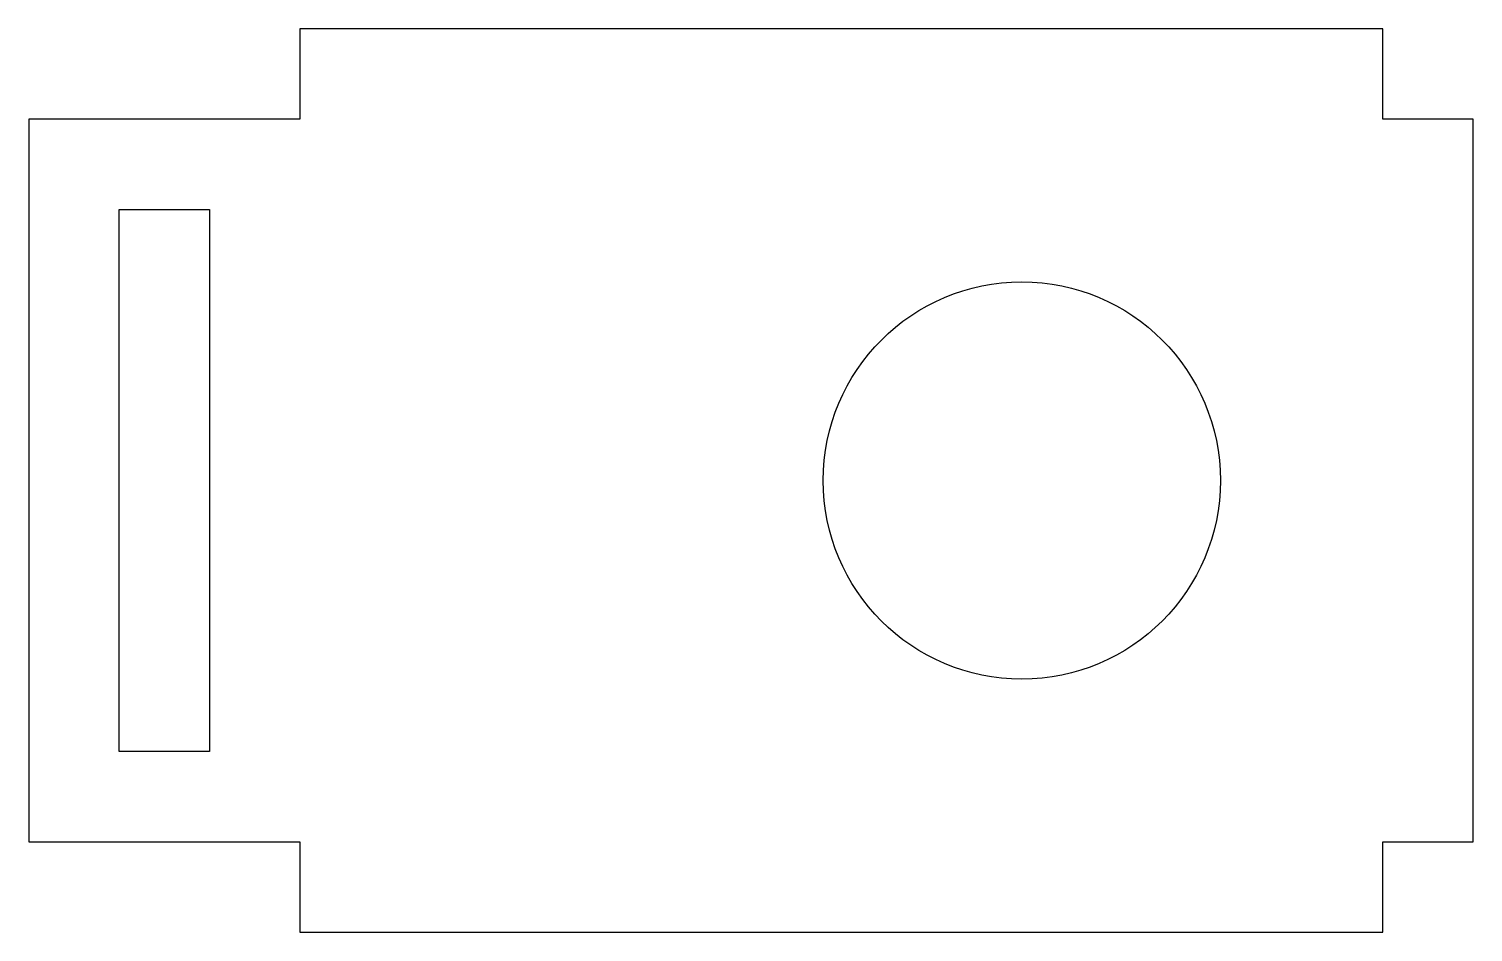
# Model space of a CAD drawing. Header units: millimetres. Extents: x -39.2 to 40.8, y 851.5 to 901.5.
import ezdxf

# ---------------------------------------------------------------- set-up
doc = ezdxf.new("R2010")
doc.units = ezdxf.units.MM

msp = doc.modelspace()

# ---------------------------------------------------------------- linework, layer by layer
for points in [[(-24.171, 851.47), (35.829, 851.47), (35.829, 856.47), (40.829, 856.47), (40.829, 896.47), (35.829, 896.47), (35.829, 901.47), (-24.171, 901.47), (-24.171, 896.47), (-39.171, 896.47), (-39.171, 856.47), (-24.171, 856.47)], [(-29.171, 891.47), (-29.171, 861.47), (-34.171, 861.47), (-34.171, 891.47)]]:
    msp.add_lwpolyline(points, close=True)
msp.add_circle((15.829, 876.47), 11)

doc.saveas('drawing.dxf')
